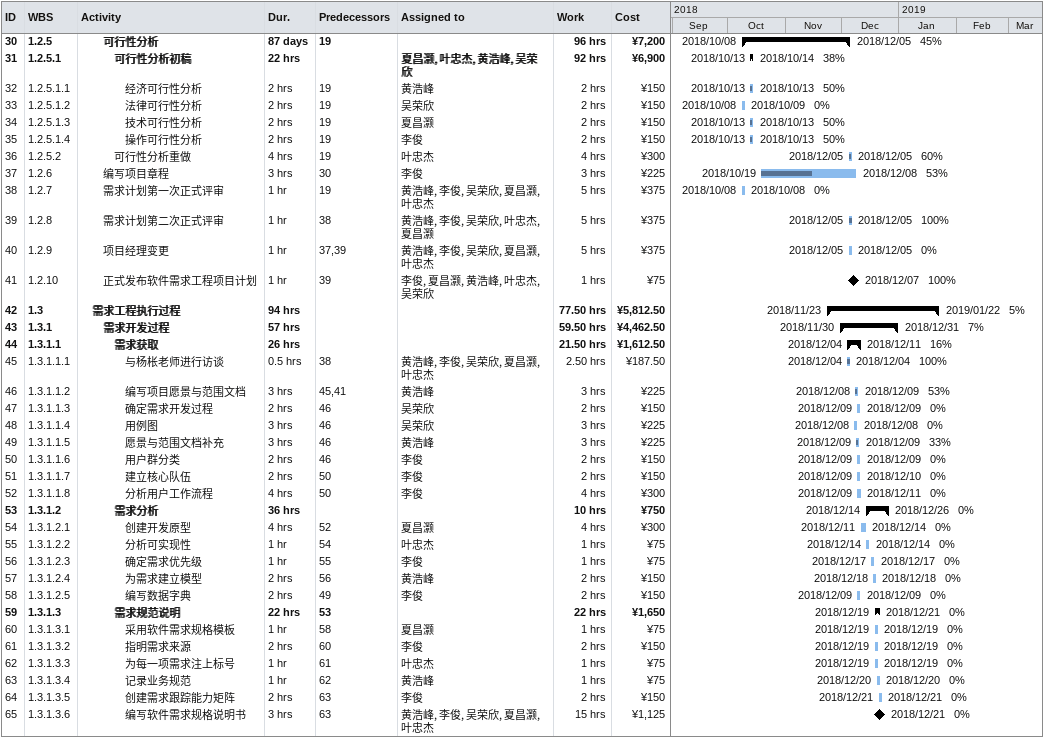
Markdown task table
| ID | WBS | Task | Duration | Start | Finish | Predecessors | Resources | % complete | Work (h) | Cost (¥) |
|---|---|---|---|---|---|---|---|---|---|---|
| 30 | 1.2.5 | **可行性分析** | 87d | 2018-10-08 | 2018-12-05 | 19 |  | 45 | 96 | 7200 |
| 31 | 1.2.5.1 | **可行性分析初稿** | 22h | 2018-10-13 | 2018-10-14 |  | 夏昌灏, 叶忠杰, 黄浩峰, 吴荣欣 | 38 | 92 | 6900 |
| 32 | 1.2.5.1.1 | 经济可行性分析 | 2h | 2018-10-13 | 2018-10-13 | 19 | 黄浩峰 | 50 | 2 | 150 |
| 33 | 1.2.5.1.2 | 法律可行性分析 | 2h | 2018-10-08 | 2018-10-09 | 19 | 吴荣欣 | 0 | 2 | 150 |
| 34 | 1.2.5.1.3 | 技术可行性分析 | 2h | 2018-10-13 | 2018-10-13 | 19 | 夏昌灏 | 50 | 2 | 150 |
| 35 | 1.2.5.1.4 | 操作可行性分析 | 2h | 2018-10-13 | 2018-10-13 | 19 | 李俊 | 50 | 2 | 150 |
| 36 | 1.2.5.2 | 可行性分析重做 | 4h | 2018-12-05 | 2018-12-05 | 19 | 叶忠杰 | 60 | 4 | 300 |
| 37 | 1.2.6 | 编写项目章程 | 3h | 2018-10-19 | 2018-12-08 | 30 | 李俊 | 53 | 3 | 225 |
| 38 | 1.2.7 | 需求计划第一次正式评审 | 1h | 2018-10-08 | 2018-10-08 | 19 | 黄浩峰, 李俊, 吴荣欣, 夏昌灏, 叶忠杰 | 0 | 5 | 375 |
| 39 | 1.2.8 | 需求计划第二次正式评审 | 1h | 2018-12-05 | 2018-12-05 | 38 | 黄浩峰, 李俊, 吴荣欣, 叶忠杰, 夏昌灏 | 100 | 5 | 375 |
| 40 | 1.2.9 | 项目经理变更 | 1h | 2018-12-05 | 2018-12-05 | 37, 39 | 黄浩峰, 李俊, 吴荣欣, 夏昌灏, 叶忠杰 | 0 | 5 | 375 |
| 41 | 1.2.10 | 正式发布软件需求工程项目计划 | 1h | 2018-12-07 | 2018-12-07 | 39 | 李俊, 夏昌灏, 黄浩峰, 叶忠杰, 吴荣欣 | 100 | 1 | 75 |
| 42 | 1.3 | **需求工程执行过程** | 94h | 2018-11-23 | 2019-01-22 |  |  | 5 | 77.50 | 5812.50 |
| 43 | 1.3.1 | **需求开发过程** | 57h | 2018-11-30 | 2018-12-31 |  |  | 7 | 59.50 | 4462.50 |
| 44 | 1.3.1.1 | **需求获取** | 26h | 2018-12-04 | 2018-12-11 |  |  | 16 | 21.50 | 1612.50 |
| 45 | 1.3.1.1.1 | 与杨枨老师进行访谈 | 0.5h | 2018-12-04 | 2018-12-04 | 38 | 黄浩峰, 李俊, 吴荣欣, 夏昌灏, 叶忠杰 | 100 | 2.50 | 187.50 |
| 46 | 1.3.1.1.2 | 编写项目愿景与范围文档 | 3h | 2018-12-08 | 2018-12-09 | 45, 41 | 黄浩峰 | 53 | 3 | 225 |
| 47 | 1.3.1.1.3 | 确定需求开发过程 | 2h | 2018-12-09 | 2018-12-09 | 46 | 吴荣欣 | 0 | 2 | 150 |
| 48 | 1.3.1.1.4 | 用例图 | 3h | 2018-12-08 | 2018-12-08 | 46 | 吴荣欣 | 0 | 3 | 225 |
| 49 | 1.3.1.1.5 | 愿景与范围文档补充 | 3h | 2018-12-09 | 2018-12-09 | 46 | 黄浩峰 | 33 | 3 | 225 |
| 50 | 1.3.1.1.6 | 用户群分类 | 2h | 2018-12-09 | 2018-12-09 | 46 | 李俊 | 0 | 2 | 150 |
| 51 | 1.3.1.1.7 | 建立核心队伍 | 2h | 2018-12-09 | 2018-12-10 | 50 | 李俊 | 0 | 2 | 150 |
| 52 | 1.3.1.1.8 | 分析用户工作流程 | 4h | 2018-12-09 | 2018-12-11 | 50 | 李俊 | 0 | 4 | 300 |
| 53 | 1.3.1.2 | **需求分析** | 36h | 2018-12-14 | 2018-12-26 |  |  | 0 | 10 | 750 |
| 54 | 1.3.1.2.1 | 创建开发原型 | 4h | 2018-12-11 | 2018-12-14 | 52 | 夏昌灏 | 0 | 4 | 300 |
| 55 | 1.3.1.2.2 | 分析可实现性 | 1h | 2018-12-14 | 2018-12-14 | 54 | 叶忠杰 | 0 | 1 | 75 |
| 56 | 1.3.1.2.3 | 确定需求优先级 | 1h | 2018-12-17 | 2018-12-17 | 55 | 李俊 | 0 | 1 | 75 |
| 57 | 1.3.1.2.4 | 为需求建立模型 | 2h | 2018-12-18 | 2018-12-18 | 56 | 黄浩峰 | 0 | 2 | 150 |
| 58 | 1.3.1.2.5 | 编写数据字典 | 2h | 2018-12-09 | 2018-12-09 | 49 | 李俊 | 0 | 2 | 150 |
| 59 | 1.3.1.3 | **需求规范说明** | 22h | 2018-12-19 | 2018-12-21 | 53 |  | 0 | 22 | 1650 |
| 60 | 1.3.1.3.1 | 采用软件需求规格模板 | 1h | 2018-12-19 | 2018-12-19 | 58 | 夏昌灏 | 0 | 1 | 75 |
| 61 | 1.3.1.3.2 | 指明需求来源 | 2h | 2018-12-19 | 2018-12-19 | 60 | 李俊 | 0 | 2 | 150 |
| 62 | 1.3.1.3.3 | 为每一项需求注上标号 | 1h | 2018-12-19 | 2018-12-19 | 61 | 叶忠杰 | 0 | 1 | 75 |
| 63 | 1.3.1.3.4 | 记录业务规范 | 1h | 2018-12-20 | 2018-12-20 | 62 | 黄浩峰 | 0 | 1 | 75 |
| 64 | 1.3.1.3.5 | 创建需求跟踪能力矩阵 | 2h | 2018-12-21 | 2018-12-21 | 63 | 李俊 | 0 | 2 | 150 |
| 65 | 1.3.1.3.6 | 编写软件需求规格说明书 | 3h | 2018-12-21 | 2018-12-21 | 63 | 黄浩峰, 李俊, 吴荣欣, 夏昌灏, 叶忠杰 | 0 | 15 | 1125 |
